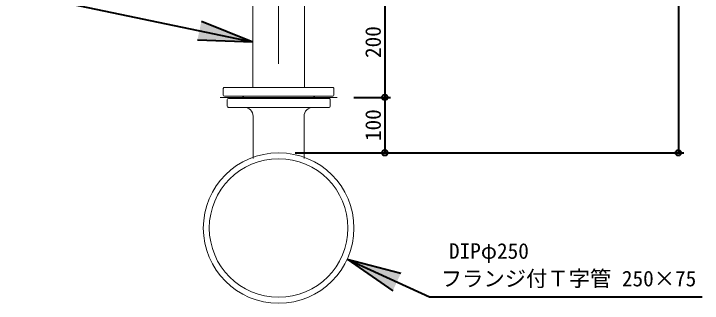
# Model space of a CAD drawing. Units: millimetres at full size, sheet at 1:20. Extents: x -5952 to 5966, y -3160 to 3160.
# Drawn here: x -1161 to 80, y -352 to 170 of the extents above; entities that cross this region are included whole.
import ezdxf
from ezdxf.enums import TextEntityAlignment as Align

# ---------------------------------------------------------------- set-up
doc = ezdxf.new("R2010")
doc.units = ezdxf.units.MM
doc.header["$LTSCALE"] = 20
doc.header["$PDMODE"] = 32
doc.header["$PDSIZE"] = 10
for name, color, linetype, lineweight in [('0-5_TEMP01', 3, 'Continuous', 18), ('0-8_細線', 7, 'Continuous', 9), ('0-C_寸法', 1, 'Continuous', 40), ('1-1_補修弁', 7, 'Continuous', 9)]:
    doc.layers.add(name, color=color, linetype=linetype, lineweight=lineweight)
doc.styles.add('ＭＳ ゴシック', font='')
doc.styles.get('ＭＳ ゴシック').set_extended_font_data('MS Gothic')

msp = doc.modelspace()

# ---------------------------------------------------------------- linework, layer by layer
at = {"layer": '0-5_TEMP01'}
for p, q in [((-683.77, 265.65), (-683.77, 115.66)), ((-683.77, 254.16), (-683.77, 154.16)), ((-683.76, 250.66), (-683.76, 150.66)), ((-683.77, 119.16), (-683.77, 219.15)), ((-683.77, 180.02), (-683.77, 80.02)), ((-789.27, 19.16), (-578.26, 19.16)), ((-789.27, 19.16), (-578.27, 19.16))]:
    msp.add_line(p, q, dxfattribs=at)
at = {"layer": '0-8_細線'}
for p, q in [((-730.27, 37.16), (-730.27, 201.16)), ((-637.27, 37.16), (-637.27, 201.16)), ((-783.55, 23.16), (-783.55, 35.16)), ((-781.54, 37.16), (-586, 37.16)), ((-584, 23.16), (-584, 35.16)), ((-781.54, 21.16), (-586, 21.16)), ((-776.26, 15.16), (-776.26, 3.16)), ((-774.27, 17.16), (-592.76, 17.16)), ((-746.77, 19.16), (-748.77, 21.16)), ((-746.77, 19.16), (-748.77, 17.16)), ((-746.77, 19.16), (-620.76, 19.16)), ((-620.77, 19.16), (-618.77, 21.16)), ((-620.76, 19.16), (-618.76, 17.16)), ((-590.76, 15.15), (-590.76, 3.16)), ((-774.27, 1.16), (-592.76, 1.16)), ((-729.76, -14.77), (-729.76, -90.92)), ((-637.76, -14.62), (-637.76, -90.92))]:
    msp.add_line(p, q, dxfattribs=at)
for radius in [135.8, 125]:
    msp.add_circle((-683.76, -216.64), radius, dxfattribs=at)
for centre, radius, start, end in [((-781.54, 35.16), 2, 90, 180.002), ((-586, 35.16), 2, 359.998, 90), ((-781.54, 23.16), 2, 180.002, 270), ((-774.27, 15.16), 2, 90, 179.998), ((-592.76, 15.15), 2, 359.998, 90), ((-586, 23.16), 2, 270, 359.998), ((-774.27, 3.16), 2, 179.998, 270), ((-745.69, -14.77), 15.93, 0, 90), ((-621.84, -14.77), 15.93, 90, 180), ((-592.76, 3.16), 2, 270, 0)]:
    msp.add_arc(centre, radius, start, end, dxfattribs=at)
at = {"layer": '0-C_寸法'}
for p, q in [((36.73, 919.16), (36.73, -80.84)), ((-492.29, 219.15), (-492.29, 19.16)), ((-730.27, 119.16), (-1161.19, 209.94)), ((-730.27, 119.16), (-823.05, 156.45)), ((-730.27, 119.16), (-830.21, 122.47)), ((-548.26, 19.16), (-482.28, 19.16)), ((-548.26, 19.16), (-482.28, 19.16)), ((-492.28, 19.16), (-492.28, -80.84)), ((-653.77, -80.84), (46.73, -80.84)), ((-653.77, -80.84), (-482.28, -80.84)), ((-560.25, -273.1), (-411.94, -340.89)), ((-560.25, -273.1), (-463.47, -298.25)), ((-560.25, -273.1), (-477.91, -329.83)), ((-411.94, -340.89), (79.77, -340.89))]:
    msp.add_line(p, q, dxfattribs=at)
for p in [(-492.29, 19.16), (-492.28, 19.16), (-492.28, -80.84), (36.73, -80.84)]:
    msp.add_point(p, dxfattribs=at)
for points in [[(-830.21, 122.47), (-823.05, 156.45), (-730.27, 119.16)], [(-463.47, -298.25), (-477.91, -329.83), (-560.25, -273.1)], [(-463.47, -298.25), (-463.47, -298.25), (-463.47, -298.25)]]:
    msp.add_solid(points, dxfattribs=at)
at = {"layer": '1-1_補修弁'}
msp.add_line((-621.26, 19.16), (-746.26, 19.16), dxfattribs=at)

# ---------------------------------------------------------------- texts
at = {"layer": '0-C_寸法', "style": 'ＭＳ ゴシック'}
for s, p in [('200', (-491.07, 90.35)), ('100', (-491.06, -59.64))]:
    msp.add_text(s, height=28.15, rotation=90, dxfattribs=at).set_placement(p, align=Align.BOTTOM_LEFT)
for s, p in [('DIPφ250', (-376.73, -280.6)), ('フランジ付Ｔ字管 250×75', (-391.38, -330.38))]:
    msp.add_text(s, height=28.15, dxfattribs=at).set_placement(p, align=Align.BOTTOM_LEFT)

doc.saveas('drawing.dxf')
